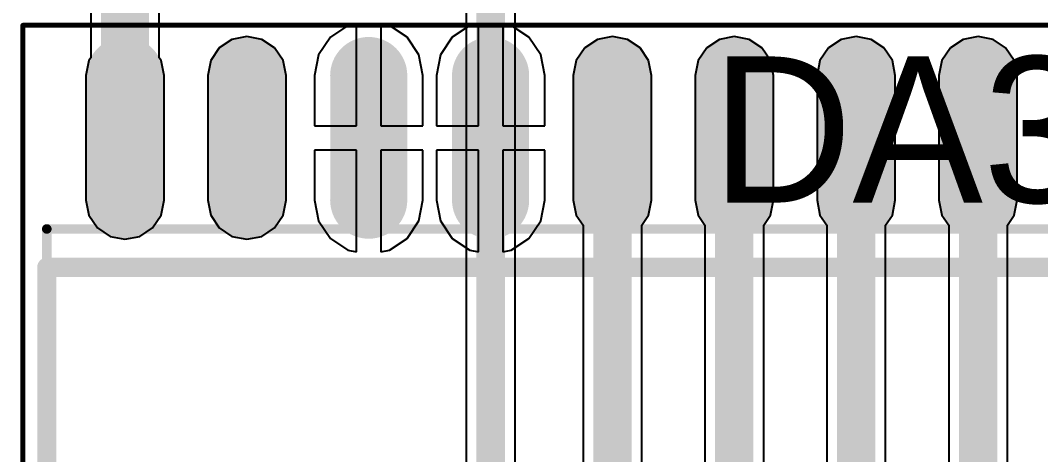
# Model space of a CAD drawing. Header units: millimetres. Extents: x 33 to 142, y 42 to 97.
# Drawn here: x 71.32 to 81.96, y 62.77 to 67.3 of the extents above; entities that cross this region are included whole.
import ezdxf

# ---------------------------------------------------------------- set-up
doc = ezdxf.new("R2010")
doc.units = ezdxf.units.MM
for name, color, linetype in [('BottomLayer', 5, 'Continuous'), ('Mechanical13', 56, 'Continuous'), ('Mechanical15', 56, 'Continuous'), ('TopLayer', 1, 'Continuous'), ('TopOverlay', 2, 'Continuous'), ('TopPaste', 8, 'Continuous'), ('TopSolder', 216, 'Continuous')]:
    doc.layers.add(name, color=color, linetype=linetype)

# ---------------------------------------------------------------- blocks, each defined once
blk = doc.blocks.new('AD7824_42')
at = {"layer": 'Mechanical13', "const_width": 0.1}
for points in [[(-3.8, 7.8), (3.8, 7.8)], [(3.8, 7.8), (3.8, -7.8)]]:
    blk.add_lwpolyline(points, dxfattribs=at)
at = {"layer": 'Mechanical13', "const_width": 0.05}
blk.add_lwpolyline([(3.775, 7.8, 1), (3.825, 7.8, 1)], format="xyb", close=True, dxfattribs=at)
blk.add_lwpolyline([(3.775, 7.8, 1), (3.825, 7.8, 1)], format="xyb", close=True, dxfattribs=at)
at = {"layer": 'Mechanical15', "const_width": 0.05}
for points in [[(-5.925, 8.05), (5.925, 8.05)], [(5.925, 8.05), (5.925, -8.05)]]:
    blk.add_lwpolyline(points, dxfattribs=at)
at = {"layer": 'Mechanical15', "const_width": 0.025}
blk.add_lwpolyline([(5.913, 8.05, 1), (5.937, 8.05, 1)], format="xyb", close=True, dxfattribs=at)
blk.add_lwpolyline([(5.913, 8.05, 1), (5.937, 8.05, 1)], format="xyb", close=True, dxfattribs=at)
at = {"layer": 'TopLayer', "const_width": 0.6}
for points in [[(4.1, 6.985), (5.4, 6.985)], [(4.1, 5.715), (5.4, 5.715)], [(4.1, 4.445), (5.4, 4.445)], [(4.1, 3.175), (5.4, 3.175)], [(4.1, 1.905), (5.4, 1.905)], [(4.1, 0.635), (5.4, 0.635)], [(4.1, -0.635), (5.4, -0.635)], [(4.1, -1.905), (5.4, -1.905)]]:
    blk.add_lwpolyline(points, dxfattribs=at)
at = {"layer": 'TopLayer', "const_width": 0.3}
for points in [[(3.95, 6.985, 1), (4.25, 6.985, 1)], [(5.25, 6.985, 1), (5.55, 6.985, 1)], [(3.95, 5.715, 1), (4.25, 5.715, 1)], [(5.25, 5.715, 1), (5.55, 5.715, 1)], [(3.95, 4.445, 1), (4.25, 4.445, 1)], [(5.25, 4.445, 1), (5.55, 4.445, 1)], [(3.95, 3.175, 1), (4.25, 3.175, 1)], [(5.25, 3.175, 1), (5.55, 3.175, 1)], [(3.95, 1.905, 1), (4.25, 1.905, 1)], [(5.25, 1.905, 1), (5.55, 1.905, 1)], [(3.95, 0.635, 1), (4.25, 0.635, 1)], [(5.25, 0.635, 1), (5.55, 0.635, 1)], [(3.95, -0.635, 1), (4.25, -0.635, 1)], [(5.25, -0.635, 1), (5.55, -0.635, 1)], [(3.95, -1.905, 1), (4.25, -1.905, 1)], [(5.25, -1.905, 1), (5.55, -1.905, 1)]]:
    blk.add_lwpolyline(points, format="xyb", close=True, dxfattribs=at)
at = {"layer": 'TopOverlay', "const_width": 0.2}
for points in [[(-3.4, 7.8), (3.4, 7.8)], [(3.4, 7.8), (3.4, -7.8)]]:
    blk.add_lwpolyline(points, dxfattribs=at)
at = {"layer": 'TopOverlay', "const_width": 0.1}
blk.add_lwpolyline([(3.35, 7.8, 1), (3.45, 7.8, 1)], format="xyb", close=True, dxfattribs=at)
blk.add_lwpolyline([(3.35, 7.8, 1), (3.45, 7.8, 1)], format="xyb", close=True, dxfattribs=at)
at = {"layer": 'TopPaste', "const_width": 0.6}
for points in [[(4.1, 6.985), (5.4, 6.985)], [(4.1, 5.715), (5.4, 5.715)], [(4.1, 4.445), (5.4, 4.445)], [(4.1, 3.175), (5.4, 3.175)], [(4.1, 1.905), (5.4, 1.905)], [(4.1, 0.635), (5.4, 0.635)], [(4.1, -0.635), (5.4, -0.635)], [(4.1, -1.905), (5.4, -1.905)]]:
    blk.add_lwpolyline(points, dxfattribs=at)
at = {"layer": 'TopPaste', "const_width": 0.3}
for points in [[(3.95, 6.985, 1), (4.25, 6.985, 1)], [(5.25, 6.985, 1), (5.55, 6.985, 1)], [(3.95, 5.715, 1), (4.25, 5.715, 1)], [(5.25, 5.715, 1), (5.55, 5.715, 1)], [(3.95, 4.445, 1), (4.25, 4.445, 1)], [(5.25, 4.445, 1), (5.55, 4.445, 1)], [(3.95, 3.175, 1), (4.25, 3.175, 1)], [(5.25, 3.175, 1), (5.55, 3.175, 1)], [(3.95, 1.905, 1), (4.25, 1.905, 1)], [(5.25, 1.905, 1), (5.55, 1.905, 1)], [(3.95, 0.635, 1), (4.25, 0.635, 1)], [(5.25, 0.635, 1), (5.55, 0.635, 1)], [(3.95, -0.635, 1), (4.25, -0.635, 1)], [(5.25, -0.635, 1), (5.55, -0.635, 1)], [(3.95, -1.905, 1), (4.25, -1.905, 1)], [(5.25, -1.905, 1), (5.55, -1.905, 1)]]:
    blk.add_lwpolyline(points, format="xyb", close=True, dxfattribs=at)
at = {"layer": 'TopSolder', "const_width": 0.803}
for points in [[(4.1, 6.985), (5.4, 6.985)], [(4.1, 5.715), (5.4, 5.715)], [(4.1, 4.445), (5.4, 4.445)], [(4.1, 3.175), (5.4, 3.175)], [(4.1, 1.905), (5.4, 1.905)], [(4.1, 0.635), (5.4, 0.635)], [(4.1, -0.635), (5.4, -0.635)], [(4.1, -1.905), (5.4, -1.905)]]:
    blk.add_lwpolyline(points, dxfattribs=at)
at = {"layer": 'TopSolder', "const_width": 0.402}
for points in [[(3.899, 6.985, 1), (4.301, 6.985, 1)], [(5.199, 6.985, 1), (5.601, 6.985, 1)], [(3.899, 5.715, 1), (4.301, 5.715, 1)], [(5.199, 5.715, 1), (5.601, 5.715, 1)], [(3.899, 4.445, 1), (4.301, 4.445, 1)], [(5.199, 4.445, 1), (5.601, 4.445, 1)], [(3.899, 3.175, 1), (4.301, 3.175, 1)], [(5.199, 3.175, 1), (5.601, 3.175, 1)], [(3.899, 1.905, 1), (4.301, 1.905, 1)], [(5.199, 1.905, 1), (5.601, 1.905, 1)], [(3.899, 0.635, 1), (4.301, 0.635, 1)], [(5.199, 0.635, 1), (5.601, 0.635, 1)], [(3.899, -0.635, 1), (4.301, -0.635, 1)], [(5.199, -0.635, 1), (5.601, -0.635, 1)], [(3.899, -1.905, 1), (4.301, -1.905, 1)], [(5.199, -1.905, 1), (5.601, -1.905, 1)]]:
    blk.add_lwpolyline(points, format="xyb", close=True, dxfattribs=at)

msp = doc.modelspace()

# ---------------------------------------------------------------- linework, layer by layer
at = {"layer": 'BottomLayer'}
for p, q in [((76.48, 58.484), (76.48, 71.625)), ((75.97, 71.328), (75.97, 58.484))]:
    msp.add_line(p, q, dxfattribs=at)
at = {"layer": 'BottomLayer', "const_width": 0.3}
msp.add_lwpolyline([(76.225, 58.325), (76.225, 71.625)], dxfattribs=at)
at = {"layer": 'TopLayer'}
for p, q in [((72.058, 67.567), (72.058, 66.911)), ((72.772, 66.911), (72.772, 67.567)), ((74.739, 67.247), (74.556, 67.124)), ((74.828, 67.265), (74.739, 67.247)), ((74.828, 66.202), (74.828, 67.265)), ((75.171, 67.247), (75.082, 67.265)), ((75.082, 67.265), (75.082, 66.202)), ((75.354, 67.124), (75.171, 67.247)), ((76.009, 67.247), (75.826, 67.124)), ((76.098, 67.265), (76.009, 67.247)), ((76.098, 66.202), (76.098, 67.265)), ((76.441, 67.247), (76.352, 67.265)), ((76.352, 67.265), (76.352, 66.202)), ((76.624, 67.124), (76.441, 67.247)), ((73.529, 67.102), (73.397, 67.013)), ((73.685, 67.133), (73.529, 67.102)), ((73.841, 67.102), (73.685, 67.133)), ((73.973, 67.013), (73.841, 67.102)), ((74.556, 67.124), (74.433, 66.941)), ((75.477, 66.941), (75.354, 67.124)), ((75.826, 67.124), (75.703, 66.941)), ((76.747, 66.941), (76.624, 67.124)), ((77.339, 67.102), (77.207, 67.013)), ((77.495, 67.133), (77.339, 67.102)), ((77.651, 67.102), (77.495, 67.133)), ((77.783, 67.013), (77.651, 67.102)), ((78.609, 67.102), (78.477, 67.013)), ((78.765, 67.133), (78.609, 67.102)), ((78.921, 67.102), (78.765, 67.133)), ((79.053, 67.013), (78.921, 67.102)), ((79.879, 67.102), (79.747, 67.013)), ((80.035, 67.133), (79.879, 67.102)), ((80.191, 67.102), (80.035, 67.133)), ((80.323, 67.013), (80.191, 67.102)), ((81.149, 67.102), (81.017, 67.013)), ((81.305, 67.133), (81.149, 67.102)), ((81.461, 67.102), (81.305, 67.133)), ((81.593, 67.013), (81.461, 67.102)), ((73.397, 67.013), (73.308, 66.881)), ((74.062, 66.881), (73.973, 67.013)), ((77.207, 67.013), (77.118, 66.881)), ((77.872, 66.881), (77.783, 67.013)), ((78.477, 67.013), (78.388, 66.881)), ((79.142, 66.881), (79.053, 67.013)), ((79.747, 67.013), (79.658, 66.881)), ((80.412, 66.881), (80.323, 67.013)), ((81.017, 67.013), (80.928, 66.881)), ((81.682, 66.881), (81.593, 67.013)), ((72.038, 66.881), (72.007, 66.725)), ((72.058, 66.911), (72.038, 66.881)), ((72.792, 66.881), (72.772, 66.911)), ((72.823, 66.725), (72.792, 66.881)), ((73.308, 66.881), (73.277, 66.725)), ((74.093, 66.725), (74.062, 66.881)), ((74.433, 66.941), (74.39, 66.725)), ((75.52, 66.725), (75.477, 66.941)), ((75.703, 66.941), (75.66, 66.725)), ((76.79, 66.725), (76.747, 66.941)), ((77.118, 66.881), (77.087, 66.725)), ((77.903, 66.725), (77.872, 66.881)), ((78.388, 66.881), (78.357, 66.725)), ((79.173, 66.725), (79.142, 66.881)), ((79.658, 66.881), (79.627, 66.725)), ((80.443, 66.725), (80.412, 66.881)), ((80.928, 66.881), (80.897, 66.725)), ((81.713, 66.725), (81.682, 66.881)), ((72.007, 66.725), (72.007, 65.425)), ((72.823, 65.425), (72.823, 66.725)), ((73.277, 66.725), (73.277, 65.425)), ((74.093, 65.425), (74.093, 66.725)), ((74.39, 66.725), (74.39, 66.202)), ((75.52, 66.202), (75.52, 66.725)), ((75.66, 66.725), (75.66, 66.202)), ((76.79, 66.202), (76.79, 66.725)), ((77.087, 66.725), (77.087, 65.425)), ((77.903, 65.425), (77.903, 66.725)), ((78.357, 66.725), (78.357, 65.425)), ((79.173, 65.425), (79.173, 66.725)), ((79.627, 66.725), (79.627, 65.425)), ((80.443, 65.425), (80.443, 66.725)), ((80.897, 66.725), (80.897, 65.425)), ((81.713, 65.425), (81.713, 66.725)), ((74.39, 66.202), (74.828, 66.202)), ((75.082, 66.202), (75.52, 66.202)), ((75.66, 66.202), (76.098, 66.202)), ((76.352, 66.202), (76.79, 66.202)), ((74.828, 65.948), (74.39, 65.948)), ((74.39, 65.948), (74.39, 65.425)), ((74.828, 64.885), (74.828, 65.948)), ((75.52, 65.948), (75.082, 65.948)), ((75.082, 65.948), (75.082, 64.885)), ((75.52, 65.425), (75.52, 65.948)), ((76.098, 65.948), (75.66, 65.948)), ((75.66, 65.948), (75.66, 65.425)), ((76.098, 64.885), (76.098, 65.948)), ((76.79, 65.948), (76.352, 65.948)), ((76.352, 65.948), (76.352, 64.885)), ((76.79, 65.425), (76.79, 65.948)), ((72.007, 65.425), (72.038, 65.269)), ((72.792, 65.269), (72.823, 65.425)), ((73.277, 65.425), (73.308, 65.269)), ((74.062, 65.269), (74.093, 65.425)), ((74.39, 65.425), (74.433, 65.209)), ((75.477, 65.209), (75.52, 65.425)), ((75.66, 65.425), (75.703, 65.209)), ((76.747, 65.209), (76.79, 65.425)), ((77.087, 65.425), (77.118, 65.269)), ((77.872, 65.269), (77.903, 65.425)), ((78.357, 65.425), (78.388, 65.269)), ((79.142, 65.269), (79.173, 65.425)), ((79.627, 65.425), (79.658, 65.269)), ((80.412, 65.269), (80.443, 65.425)), ((80.897, 65.425), (80.928, 65.269)), ((81.682, 65.269), (81.713, 65.425)), ((72.038, 65.269), (72.127, 65.137)), ((72.703, 65.137), (72.792, 65.269)), ((73.308, 65.269), (73.397, 65.137)), ((73.973, 65.137), (74.062, 65.269)), ((74.433, 65.209), (74.556, 65.026)), ((75.354, 65.026), (75.477, 65.209)), ((75.703, 65.209), (75.826, 65.026)), ((76.624, 65.026), (76.747, 65.209)), ((77.118, 65.269), (77.189, 65.163)), ((77.801, 65.163), (77.872, 65.269)), ((78.388, 65.269), (78.459, 65.163)), ((79.071, 65.163), (79.142, 65.269)), ((79.658, 65.269), (79.729, 65.163)), ((80.341, 65.163), (80.412, 65.269)), ((80.928, 65.269), (80.999, 65.163)), ((81.611, 65.163), (81.682, 65.269)), ((72.127, 65.137), (72.259, 65.048)), ((72.571, 65.048), (72.703, 65.137)), ((73.397, 65.137), (73.529, 65.048)), ((73.841, 65.048), (73.973, 65.137)), ((77.189, 65.163), (77.189, 60.155)), ((77.801, 60.282), (77.801, 65.163)), ((78.459, 65.163), (78.459, 60.685)), ((79.071, 60.812), (79.071, 65.163)), ((79.729, 65.163), (79.729, 61.315)), ((80.341, 61.442), (80.341, 65.163)), ((80.999, 65.163), (80.999, 61.87)), ((81.611, 61.997), (81.611, 65.163)), ((72.259, 65.048), (72.415, 65.017)), ((72.415, 65.017), (72.571, 65.048)), ((73.529, 65.048), (73.685, 65.017)), ((73.685, 65.017), (73.841, 65.048)), ((74.556, 65.026), (74.739, 64.903)), ((75.171, 64.903), (75.354, 65.026)), ((75.826, 65.026), (76.009, 64.903)), ((76.441, 64.903), (76.624, 65.026)), ((74.739, 64.903), (74.828, 64.885)), ((75.082, 64.885), (75.171, 64.903)), ((76.009, 64.903), (76.098, 64.885)), ((76.352, 64.885), (76.441, 64.903))]:
    msp.add_line(p, q, dxfattribs=at)
for points, const_width in [([(72.415, 66.075), (72.415, 70.935)], 0.5), ([(77.495, 60.155), (77.495, 66.075)], 0.4), ([(78.765, 60.685), (78.765, 66.075)], 0.4), ([(80.035, 61.315), (80.035, 66.075)], 0.4), ([(81.305, 61.87), (81.305, 66.075)], 0.4)]:
    msp.add_lwpolyline(points, dxfattribs=dict(at, const_width=const_width))
for points, const_width in [([(72.29, 66.075, 1), (72.54, 66.075, 1)], 0.25), ([(77.395, 66.075, 1), (77.595, 66.075, 1)], 0.2), ([(78.665, 66.075, 1), (78.865, 66.075, 1)], 0.2), ([(79.935, 66.075, 1), (80.135, 66.075, 1)], 0.2), ([(81.205, 66.075, 1), (81.405, 66.075, 1)], 0.2)]:
    msp.add_lwpolyline(points, format="xyb", close=True, dxfattribs=dict(at, const_width=const_width))

# ---------------------------------------------------------------- block references
at = {"rotation": 90}
msp.add_blockref('AD7824_42', (79.4, 61.325), dxfattribs=at)

# ---------------------------------------------------------------- texts
at = {"layer": 'TopOverlay'}
msp.add_text('DA3', height=1.524, dxfattribs=at).set_placement((78.525, 65.4))

doc.saveas('drawing.dxf')
